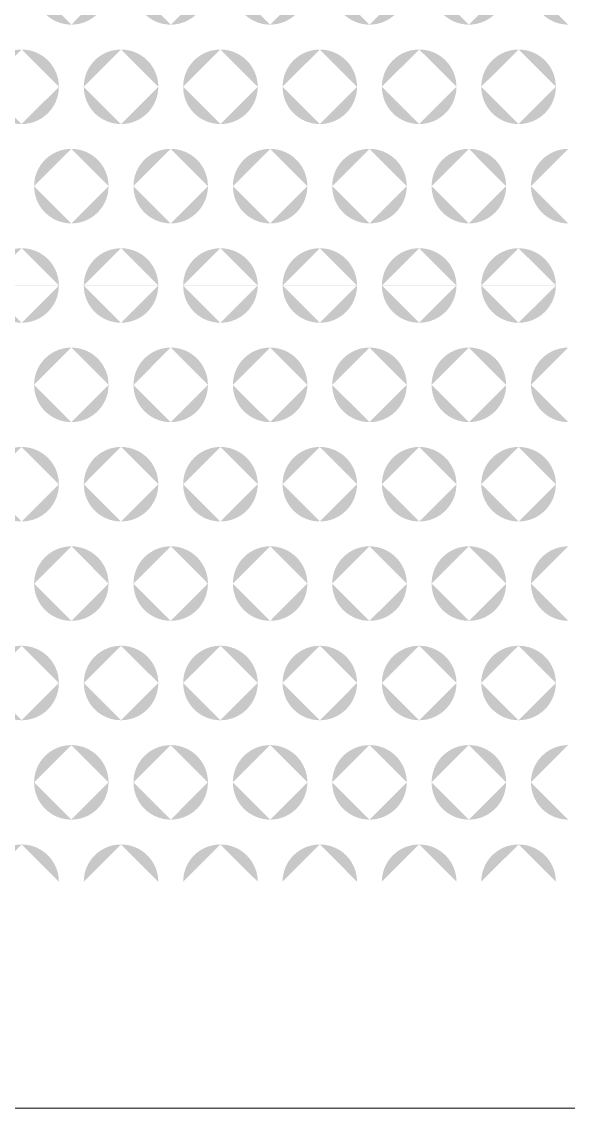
# Model space of a CAD drawing. Header units: millimetres. Extents: x 53 to 536, y 329 to 488.
# Drawn here: x 169.34 to 180.34, y 443.78 to 465.65 of the extents above; entities that cross this region are included whole.
import ezdxf

# ---------------------------------------------------------------- set-up
doc = ezdxf.new("R2010")
doc.units = ezdxf.units.MM
doc.header["$MEASUREMENT"] = 0

msp = doc.modelspace()

# ---------------------------------------------------------------- hatches: boundary and pattern name
at = {"transparency": 33554559}
h = msp.add_hatch(color=256, dxfattribs=at)
h.paths.add_polyline_path([(168.337, 465.595), (168.337, 467.095)], flags=0)
h.paths.add_polyline_path([(169.087, 466.346, 0.414077), (168.337, 467.095)], flags=0)
h.paths.add_polyline_path([(168.337, 465.595, 0.413759), (169.087, 466.346)], flags=0)
h.paths.add_polyline_path([(172.338, 467.095), (172.338, 465.595)], flags=0)
h.paths.add_polyline_path([(171.588, 466.346, 0.413759), (172.338, 465.595)], flags=0)
h.paths.add_polyline_path([(172.338, 467.095, 0.414077), (171.588, 466.346)], flags=0)
h.paths.add_polyline_path([(169.588, 466.346, 0.413977), (170.338, 465.595)], flags=0)
h.paths.add_polyline_path([(170.338, 467.095, 0.414294), (169.588, 466.346)], flags=0)
h.paths.add_polyline_path([(171.087, 466.346, 0.41386), (170.338, 467.095)], flags=0)
h.paths.add_polyline_path([(170.338, 465.595, 0.41354), (171.087, 466.346)], flags=0)
h.paths.add_polyline_path([(170.087, 464.345), (168.588, 464.345)], flags=0)
h.paths.add_polyline_path([(169.337, 465.094, 0.414563), (168.588, 464.345)], flags=0)
h.paths.add_polyline_path([(170.087, 464.345, 0.414563), (169.337, 465.094)], flags=0)
h.paths.add_polyline_path([(172.088, 464.345), (170.588, 464.345)], flags=0)
h.paths.add_polyline_path([(171.337, 465.094, 0.414563), (170.588, 464.345)], flags=0)
h.paths.add_polyline_path([(172.088, 464.345, 0.414779), (171.337, 465.094)], flags=0)
h.paths.add_polyline_path([(168.588, 468.346), (168.588, 468.347), (170.087, 468.347), (170.087, 468.346)], flags=0)
h.paths.add_polyline_path([(169.337, 467.596, 0.414027), (170.087, 468.346)], flags=0)
h.paths.add_polyline_path([(168.588, 468.346, 0.414027), (169.337, 467.596)], flags=0)
h.paths.add_polyline_path([(170.588, 468.346), (170.588, 468.347), (172.088, 468.347), (172.088, 468.346)], flags=0)
h.paths.add_polyline_path([(171.337, 467.596, 0.414244), (172.088, 468.346)], flags=0)
h.paths.add_polyline_path([(170.588, 468.346, 0.414027), (171.337, 467.596)], flags=0)
h = msp.add_hatch(color=256, dxfattribs=at)
h.paths.add_polyline_path([(172.338, 465.595), (172.338, 467.095)], flags=0)
h.paths.add_polyline_path([(173.087, 466.346, 0.414563), (172.338, 467.095)], flags=0)
h.paths.add_polyline_path([(172.338, 465.595, 0.414244), (173.087, 466.346)], flags=0)
h.paths.add_polyline_path([(176.339, 467.095), (176.339, 465.595)], flags=0)
h.paths.add_polyline_path([(175.588, 466.346, 0.413492), (176.339, 465.595)], flags=0)
h.paths.add_polyline_path([(176.339, 467.095, 0.413809), (175.588, 466.346)], flags=0)
h.paths.add_polyline_path([(173.589, 466.346, 0.413759), (174.339, 465.595)], flags=0)
h.paths.add_polyline_path([(174.339, 467.095, 0.414077), (173.589, 466.346)], flags=0)
h.paths.add_polyline_path([(175.088, 466.346, 0.414077), (174.339, 467.095)], flags=0)
h.paths.add_polyline_path([(174.339, 465.595, 0.413759), (175.088, 466.346)], flags=0)
h.paths.add_polyline_path([(174.089, 464.345), (172.588, 464.345)], flags=0)
h.paths.add_polyline_path([(173.338, 465.094, 0.414563), (172.588, 464.345)], flags=0)
h.paths.add_polyline_path([(174.089, 464.345, 0.414026), (173.338, 465.094)], flags=0)
h.paths.add_polyline_path([(176.088, 464.345), (174.589, 464.345)], flags=0)
h.paths.add_polyline_path([(175.339, 465.094, 0.414563), (174.589, 464.345)], flags=0)
h.paths.add_polyline_path([(176.088, 464.345, 0.414563), (175.339, 465.094)], flags=0)
h.paths.add_polyline_path([(172.588, 468.346), (172.588, 468.347), (174.089, 468.347), (174.089, 468.346)], flags=0)
h.paths.add_polyline_path([(173.338, 467.596, 0.413492), (174.089, 468.346)], flags=0)
h.paths.add_polyline_path([(172.588, 468.346, 0.414027), (173.338, 467.596)], flags=0)
h.paths.add_polyline_path([(174.589, 468.346), (174.589, 468.347), (176.088, 468.347), (176.088, 468.346)], flags=0)
h.paths.add_polyline_path([(175.339, 467.596, 0.414027), (176.088, 468.346)], flags=0)
h.paths.add_polyline_path([(174.589, 468.346, 0.414027), (175.339, 467.596)], flags=0)
h = msp.add_hatch(color=256, dxfattribs=at)
h.paths.add_polyline_path([(176.338, 465.595), (176.338, 467.095)], flags=0)
h.paths.add_polyline_path([(177.089, 466.346, 0.414294), (176.338, 467.095)], flags=0)
h.paths.add_polyline_path([(176.338, 465.595, 0.413977), (177.089, 466.346)], flags=0)
h.paths.add_polyline_path([(180.339, 467.095), (180.339, 465.595)], flags=0)
h.paths.add_polyline_path([(179.589, 466.346, 0.413759), (180.339, 465.595)], flags=0)
h.paths.add_polyline_path([(180.339, 467.095, 0.414077), (179.589, 466.346)], flags=0)
h.paths.add_polyline_path([(177.589, 466.346, 0.414244), (178.339, 465.595)], flags=0)
h.paths.add_polyline_path([(178.339, 467.095, 0.414563), (177.589, 466.346)], flags=0)
h.paths.add_polyline_path([(179.089, 466.346, 0.414077), (178.339, 467.095)], flags=0)
h.paths.add_polyline_path([(178.339, 465.595, 0.413759), (179.089, 466.346)], flags=0)
h.paths.add_polyline_path([(178.089, 464.345), (176.588, 464.345)], flags=0)
h.paths.add_polyline_path([(177.339, 465.094, 0.414779), (176.588, 464.345)], flags=0)
h.paths.add_polyline_path([(178.089, 464.345, 0.414078), (177.339, 465.094)], flags=0)
h.paths.add_polyline_path([(180.09, 464.345), (178.588, 464.345)], flags=0)
h.paths.add_polyline_path([(179.339, 465.094, 0.414294), (178.588, 464.345)], flags=0)
h.paths.add_polyline_path([(180.09, 464.345, 0.414294), (179.339, 465.094)], flags=0)
h.paths.add_polyline_path([(176.588, 468.346), (176.588, 468.347), (178.089, 468.347), (178.089, 468.346)], flags=0)
h.paths.add_polyline_path([(177.339, 467.596, 0.413542), (178.089, 468.346)], flags=0)
h.paths.add_polyline_path([(176.588, 468.346, 0.414244), (177.339, 467.596)], flags=0)
h.paths.add_polyline_path([(178.588, 468.346), (178.588, 468.347), (180.09, 468.347), (180.09, 468.346)], flags=0)
h.paths.add_polyline_path([(179.339, 467.596, 0.41376), (180.09, 468.346)], flags=0)
h.paths.add_polyline_path([(178.588, 468.346, 0.41376), (179.339, 467.596)], flags=0)
h = msp.add_hatch(color=256, dxfattribs=at)
h.paths.add_polyline_path([(168.337, 461.593), (168.337, 463.094)], flags=0)
h.paths.add_polyline_path([(169.087, 462.343, 0.414512), (168.337, 463.094)], flags=0)
h.paths.add_polyline_path([(168.337, 461.593, 0.413325), (169.087, 462.343)], flags=0)
h.paths.add_polyline_path([(172.338, 463.094), (172.338, 461.593)], flags=0)
h.paths.add_polyline_path([(171.588, 462.343, 0.413325), (172.338, 461.593)], flags=0)
h.paths.add_polyline_path([(172.338, 463.094, 0.414512), (171.588, 462.343)], flags=0)
h.paths.add_polyline_path([(169.588, 462.343, 0.413542), (170.338, 461.593)], flags=0)
h.paths.add_polyline_path([(170.338, 463.094, 0.414729), (169.588, 462.343)], flags=0)
h.paths.add_polyline_path([(171.087, 462.343, 0.414294), (170.338, 463.094)], flags=0)
h.paths.add_polyline_path([(170.338, 461.593, 0.413107), (171.087, 462.343)], flags=0)
h.paths.add_polyline_path([(170.087, 460.344), (168.588, 460.344)], flags=0)
h.paths.add_polyline_path([(169.337, 461.093, 0.414563), (168.588, 460.344)], flags=0)
h.paths.add_polyline_path([(170.087, 460.344, 0.414563), (169.337, 461.093)], flags=0)
h.paths.add_polyline_path([(172.088, 460.344), (170.588, 460.344)], flags=0)
h.paths.add_polyline_path([(171.337, 461.093, 0.414563), (170.588, 460.344)], flags=0)
h.paths.add_polyline_path([(172.088, 460.344, 0.414779), (171.337, 461.093)], flags=0)
h.paths.add_polyline_path([(168.588, 464.344), (168.588, 464.345), (170.087, 464.345), (170.087, 464.344)], flags=0)
h.paths.add_polyline_path([(169.337, 463.594, 0.41478), (170.087, 464.344)], flags=0)
h.paths.add_polyline_path([(168.588, 464.344, 0.41478), (169.337, 463.594)], flags=0)
h.paths.add_polyline_path([(170.588, 464.344), (170.588, 464.345), (172.088, 464.345), (172.088, 464.344)], flags=0)
h.paths.add_polyline_path([(171.337, 463.594, 0.414997), (172.088, 464.344)], flags=0)
h.paths.add_polyline_path([(170.588, 464.344, 0.41478), (171.337, 463.594)], flags=0)
h = msp.add_hatch(color=256, dxfattribs=at)
h.paths.add_polyline_path([(172.338, 461.593), (172.338, 463.094)], flags=0)
h.paths.add_polyline_path([(173.087, 462.343, 0.414997), (172.338, 463.094)], flags=0)
h.paths.add_polyline_path([(172.338, 461.593, 0.413811), (173.087, 462.343)], flags=0)
h.paths.add_polyline_path([(176.339, 463.094), (176.339, 461.593)], flags=0)
h.paths.add_polyline_path([(175.588, 462.343, 0.413057), (176.339, 461.593)], flags=0)
h.paths.add_polyline_path([(176.339, 463.094, 0.414244), (175.588, 462.343)], flags=0)
h.paths.add_polyline_path([(173.589, 462.343, 0.413325), (174.339, 461.593)], flags=0)
h.paths.add_polyline_path([(174.339, 463.094, 0.414512), (173.589, 462.343)], flags=0)
h.paths.add_polyline_path([(175.088, 462.343, 0.414512), (174.339, 463.094)], flags=0)
h.paths.add_polyline_path([(174.339, 461.593, 0.413325), (175.088, 462.343)], flags=0)
h.paths.add_polyline_path([(174.089, 460.344), (172.588, 460.344)], flags=0)
h.paths.add_polyline_path([(173.338, 461.093, 0.414563), (172.588, 460.344)], flags=0)
h.paths.add_polyline_path([(174.089, 460.344, 0.414026), (173.338, 461.093)], flags=0)
h.paths.add_polyline_path([(176.088, 460.344), (174.589, 460.344)], flags=0)
h.paths.add_polyline_path([(175.339, 461.093, 0.414563), (174.589, 460.344)], flags=0)
h.paths.add_polyline_path([(176.088, 460.344, 0.414563), (175.339, 461.093)], flags=0)
h.paths.add_polyline_path([(172.588, 464.344), (172.588, 464.345), (174.089, 464.345), (174.089, 464.344)], flags=0)
h.paths.add_polyline_path([(173.338, 463.594, 0.414244), (174.089, 464.344)], flags=0)
h.paths.add_polyline_path([(172.588, 464.344, 0.41478), (173.338, 463.594)], flags=0)
h.paths.add_polyline_path([(174.589, 464.344), (174.589, 464.345), (176.088, 464.345), (176.088, 464.344)], flags=0)
h.paths.add_polyline_path([(175.339, 463.594, 0.41478), (176.088, 464.344)], flags=0)
h.paths.add_polyline_path([(174.589, 464.344, 0.41478), (175.339, 463.594)], flags=0)
h = msp.add_hatch(color=256, dxfattribs=at)
h.paths.add_polyline_path([(176.338, 461.593), (176.338, 463.094)], flags=0)
h.paths.add_polyline_path([(177.089, 462.343, 0.414729), (176.338, 463.094)], flags=0)
h.paths.add_polyline_path([(176.338, 461.593, 0.413542), (177.089, 462.343)], flags=0)
h.paths.add_polyline_path([(180.339, 463.094), (180.339, 461.593)], flags=0)
h.paths.add_polyline_path([(179.589, 462.343, 0.413325), (180.339, 461.593)], flags=0)
h.paths.add_polyline_path([(180.339, 463.094, 0.414512), (179.589, 462.343)], flags=0)
h.paths.add_polyline_path([(177.589, 462.343, 0.413811), (178.339, 461.593)], flags=0)
h.paths.add_polyline_path([(178.339, 463.094, 0.414997), (177.589, 462.343)], flags=0)
h.paths.add_polyline_path([(179.089, 462.343, 0.414512), (178.339, 463.094)], flags=0)
h.paths.add_polyline_path([(178.339, 461.593, 0.413325), (179.089, 462.343)], flags=0)
h.paths.add_polyline_path([(178.089, 460.344), (176.588, 460.344)], flags=0)
h.paths.add_polyline_path([(177.339, 461.093, 0.414779), (176.588, 460.344)], flags=0)
h.paths.add_polyline_path([(178.089, 460.344, 0.414078), (177.339, 461.093)], flags=0)
h.paths.add_polyline_path([(180.09, 460.344), (178.588, 460.344)], flags=0)
h.paths.add_polyline_path([(179.339, 461.093, 0.414294), (178.588, 460.344)], flags=0)
h.paths.add_polyline_path([(180.09, 460.344, 0.414294), (179.339, 461.093)], flags=0)
h.paths.add_polyline_path([(176.588, 464.344), (176.588, 464.345), (178.089, 464.345), (178.089, 464.344)], flags=0)
h.paths.add_polyline_path([(177.339, 463.594, 0.414295), (178.089, 464.344)], flags=0)
h.paths.add_polyline_path([(176.588, 464.344, 0.414997), (177.339, 463.594)], flags=0)
h.paths.add_polyline_path([(178.588, 464.344), (178.588, 464.345), (180.09, 464.345), (180.09, 464.344)], flags=0)
h.paths.add_polyline_path([(179.339, 463.594, 0.414512), (180.09, 464.344)], flags=0)
h.paths.add_polyline_path([(178.588, 464.344, 0.414512), (179.339, 463.594)], flags=0)
h = msp.add_hatch(color=256, dxfattribs=at)
h.paths.add_polyline_path([(168.337, 457.592), (168.337, 459.093)], flags=0)
h.paths.add_polyline_path([(169.087, 458.342, 0.414512), (168.337, 459.093)], flags=0)
h.paths.add_polyline_path([(168.337, 457.592, 0.413325), (169.087, 458.342)], flags=0)
h.paths.add_polyline_path([(172.338, 459.093), (172.338, 457.592)], flags=0)
h.paths.add_polyline_path([(171.588, 458.342, 0.413325), (172.338, 457.592)], flags=0)
h.paths.add_polyline_path([(172.338, 459.093, 0.414512), (171.588, 458.342)], flags=0)
h.paths.add_polyline_path([(169.588, 458.342, 0.413542), (170.338, 457.592)], flags=0)
h.paths.add_polyline_path([(170.338, 459.093, 0.414729), (169.588, 458.342)], flags=0)
h.paths.add_polyline_path([(171.087, 458.342, 0.414294), (170.338, 459.093)], flags=0)
h.paths.add_polyline_path([(170.338, 457.592, 0.413107), (171.087, 458.342)], flags=0)
h.paths.add_polyline_path([(170.087, 456.342), (168.588, 456.342)], flags=0)
h.paths.add_polyline_path([(169.337, 457.092, 0.41478), (168.588, 456.342)], flags=0)
h.paths.add_polyline_path([(170.087, 456.342, 0.41478), (169.337, 457.092)], flags=0)
h.paths.add_polyline_path([(172.088, 456.342), (170.588, 456.342)], flags=0)
h.paths.add_polyline_path([(171.337, 457.092, 0.41478), (170.588, 456.342)], flags=0)
h.paths.add_polyline_path([(172.088, 456.342, 0.414997), (171.337, 457.092)], flags=0)
h.paths.add_polyline_path([(168.588, 460.343), (168.588, 460.344), (170.087, 460.344), (170.087, 460.343)], flags=0)
h.paths.add_polyline_path([(169.337, 459.593, 0.41478), (170.087, 460.343)], flags=0)
h.paths.add_polyline_path([(168.588, 460.343, 0.41478), (169.337, 459.593)], flags=0)
h.paths.add_polyline_path([(170.588, 460.343), (170.588, 460.344), (172.088, 460.344), (172.088, 460.343)], flags=0)
h.paths.add_polyline_path([(171.337, 459.593, 0.414997), (172.088, 460.343)], flags=0)
h.paths.add_polyline_path([(170.588, 460.343, 0.41478), (171.337, 459.593)], flags=0)
h = msp.add_hatch(color=256, dxfattribs=at)
h.paths.add_polyline_path([(172.338, 457.592), (172.338, 459.093)], flags=0)
h.paths.add_polyline_path([(173.087, 458.342, 0.414997), (172.338, 459.093)], flags=0)
h.paths.add_polyline_path([(172.338, 457.592, 0.413811), (173.087, 458.342)], flags=0)
h.paths.add_polyline_path([(176.339, 459.093), (176.339, 457.592)], flags=0)
h.paths.add_polyline_path([(175.588, 458.342, 0.413057), (176.339, 457.592)], flags=0)
h.paths.add_polyline_path([(176.339, 459.093, 0.414244), (175.588, 458.342)], flags=0)
h.paths.add_polyline_path([(173.589, 458.342, 0.413325), (174.339, 457.592)], flags=0)
h.paths.add_polyline_path([(174.339, 459.093, 0.414512), (173.589, 458.342)], flags=0)
h.paths.add_polyline_path([(175.088, 458.342, 0.414512), (174.339, 459.093)], flags=0)
h.paths.add_polyline_path([(174.339, 457.592, 0.413325), (175.088, 458.342)], flags=0)
h.paths.add_polyline_path([(174.089, 456.342), (172.588, 456.342)], flags=0)
h.paths.add_polyline_path([(173.338, 457.092, 0.41478), (172.588, 456.342)], flags=0)
h.paths.add_polyline_path([(174.089, 456.342, 0.414244), (173.338, 457.092)], flags=0)
h.paths.add_polyline_path([(176.088, 456.342), (174.589, 456.342)], flags=0)
h.paths.add_polyline_path([(175.339, 457.092, 0.41478), (174.589, 456.342)], flags=0)
h.paths.add_polyline_path([(176.088, 456.342, 0.41478), (175.339, 457.092)], flags=0)
h.paths.add_polyline_path([(172.588, 460.343), (172.588, 460.344), (174.089, 460.344), (174.089, 460.343)], flags=0)
h.paths.add_polyline_path([(173.338, 459.593, 0.414244), (174.089, 460.343)], flags=0)
h.paths.add_polyline_path([(172.588, 460.343, 0.41478), (173.338, 459.593)], flags=0)
h.paths.add_polyline_path([(174.589, 460.343), (174.589, 460.344), (176.088, 460.344), (176.088, 460.343)], flags=0)
h.paths.add_polyline_path([(175.339, 459.593, 0.41478), (176.088, 460.343)], flags=0)
h.paths.add_polyline_path([(174.589, 460.343, 0.41478), (175.339, 459.593)], flags=0)
h = msp.add_hatch(color=256, dxfattribs=at)
h.paths.add_polyline_path([(176.338, 457.592), (176.338, 459.093)], flags=0)
h.paths.add_polyline_path([(177.089, 458.342, 0.414729), (176.338, 459.093)], flags=0)
h.paths.add_polyline_path([(176.338, 457.592, 0.413542), (177.089, 458.342)], flags=0)
h.paths.add_polyline_path([(180.339, 459.093), (180.339, 457.592)], flags=0)
h.paths.add_polyline_path([(179.589, 458.342, 0.413325), (180.339, 457.592)], flags=0)
h.paths.add_polyline_path([(180.339, 459.093, 0.414512), (179.589, 458.342)], flags=0)
h.paths.add_polyline_path([(177.589, 458.342, 0.413811), (178.339, 457.592)], flags=0)
h.paths.add_polyline_path([(178.339, 459.093, 0.414997), (177.589, 458.342)], flags=0)
h.paths.add_polyline_path([(179.089, 458.342, 0.414512), (178.339, 459.093)], flags=0)
h.paths.add_polyline_path([(178.339, 457.592, 0.413325), (179.089, 458.342)], flags=0)
h.paths.add_polyline_path([(178.089, 456.342), (176.588, 456.342)], flags=0)
h.paths.add_polyline_path([(177.339, 457.092, 0.414997), (176.588, 456.342)], flags=0)
h.paths.add_polyline_path([(178.089, 456.342, 0.414295), (177.339, 457.092)], flags=0)
h.paths.add_polyline_path([(180.09, 456.342), (178.588, 456.342)], flags=0)
h.paths.add_polyline_path([(179.339, 457.092, 0.414512), (178.588, 456.342)], flags=0)
h.paths.add_polyline_path([(180.09, 456.342, 0.414512), (179.339, 457.092)], flags=0)
h.paths.add_polyline_path([(176.588, 460.343), (176.588, 460.344), (178.089, 460.344), (178.089, 460.343)], flags=0)
h.paths.add_polyline_path([(177.339, 459.593, 0.414295), (178.089, 460.343)], flags=0)
h.paths.add_polyline_path([(176.588, 460.343, 0.414997), (177.339, 459.593)], flags=0)
h.paths.add_polyline_path([(178.588, 460.343), (178.588, 460.344), (180.09, 460.344), (180.09, 460.343)], flags=0)
h.paths.add_polyline_path([(179.339, 459.593, 0.414512), (180.09, 460.343)], flags=0)
h.paths.add_polyline_path([(178.588, 460.343, 0.414512), (179.339, 459.593)], flags=0)
h = msp.add_hatch(color=256, dxfattribs=at)
h.paths.add_polyline_path([(168.337, 453.591), (168.337, 455.092)], flags=0)
h.paths.add_polyline_path([(169.087, 454.341, 0.414512), (168.337, 455.092)], flags=0)
h.paths.add_polyline_path([(168.337, 453.591, 0.41381), (169.087, 454.341)], flags=0)
h.paths.add_polyline_path([(172.338, 455.092), (172.338, 453.591)], flags=0)
h.paths.add_polyline_path([(171.588, 454.341, 0.41381), (172.338, 453.591)], flags=0)
h.paths.add_polyline_path([(172.338, 455.092, 0.414512), (171.588, 454.341)], flags=0)
h.paths.add_polyline_path([(169.588, 454.341, 0.414027), (170.338, 453.591)], flags=0)
h.paths.add_polyline_path([(170.338, 455.092, 0.414729), (169.588, 454.341)], flags=0)
h.paths.add_polyline_path([(171.087, 454.341, 0.414294), (170.338, 455.092)], flags=0)
h.paths.add_polyline_path([(170.338, 453.591, 0.413592), (171.087, 454.341)], flags=0)
h.paths.add_polyline_path([(170.087, 452.341), (168.588, 452.341)], flags=0)
h.paths.add_polyline_path([(169.337, 453.09, 0.41478), (168.588, 452.341)], flags=0)
h.paths.add_polyline_path([(170.087, 452.341, 0.41478), (169.337, 453.09)], flags=0)
h.paths.add_polyline_path([(172.088, 452.341), (170.588, 452.341)], flags=0)
h.paths.add_polyline_path([(171.337, 453.09, 0.41478), (170.588, 452.341)], flags=0)
h.paths.add_polyline_path([(172.088, 452.341, 0.414997), (171.337, 453.09)], flags=0)
h.paths.add_polyline_path([(168.588, 456.342), (170.087, 456.342)], flags=0)
h.paths.add_polyline_path([(169.337, 455.592, 0.41478), (170.087, 456.342)], flags=0)
h.paths.add_polyline_path([(168.588, 456.342, 0.41478), (169.337, 455.592)], flags=0)
h.paths.add_polyline_path([(170.588, 456.342), (172.088, 456.342)], flags=0)
h.paths.add_polyline_path([(171.337, 455.592, 0.414997), (172.088, 456.342)], flags=0)
h.paths.add_polyline_path([(170.588, 456.342, 0.41478), (171.337, 455.592)], flags=0)
h = msp.add_hatch(color=256, dxfattribs=at)
h.paths.add_polyline_path([(172.338, 453.591), (172.338, 455.092)], flags=0)
h.paths.add_polyline_path([(173.087, 454.341, 0.414997), (172.338, 455.092)], flags=0)
h.paths.add_polyline_path([(172.338, 453.591, 0.414295), (173.087, 454.341)], flags=0)
h.paths.add_polyline_path([(176.339, 455.092), (176.339, 453.591)], flags=0)
h.paths.add_polyline_path([(175.588, 454.341, 0.413542), (176.339, 453.591)], flags=0)
h.paths.add_polyline_path([(176.339, 455.092, 0.414244), (175.588, 454.341)], flags=0)
h.paths.add_polyline_path([(173.589, 454.341, 0.41381), (174.339, 453.591)], flags=0)
h.paths.add_polyline_path([(174.339, 455.092, 0.414512), (173.589, 454.341)], flags=0)
h.paths.add_polyline_path([(175.088, 454.341, 0.414512), (174.339, 455.092)], flags=0)
h.paths.add_polyline_path([(174.339, 453.591, 0.41381), (175.088, 454.341)], flags=0)
h.paths.add_polyline_path([(174.089, 452.341), (172.588, 452.341)], flags=0)
h.paths.add_polyline_path([(173.338, 453.09, 0.41478), (172.588, 452.341)], flags=0)
h.paths.add_polyline_path([(174.089, 452.341, 0.414244), (173.338, 453.09)], flags=0)
h.paths.add_polyline_path([(176.088, 452.341), (174.589, 452.341)], flags=0)
h.paths.add_polyline_path([(175.339, 453.09, 0.41478), (174.589, 452.341)], flags=0)
h.paths.add_polyline_path([(176.088, 452.341, 0.41478), (175.339, 453.09)], flags=0)
h.paths.add_polyline_path([(172.588, 456.342), (174.089, 456.342)], flags=0)
h.paths.add_polyline_path([(173.338, 455.592, 0.414244), (174.089, 456.342)], flags=0)
h.paths.add_polyline_path([(172.588, 456.342, 0.41478), (173.338, 455.592)], flags=0)
h.paths.add_polyline_path([(174.589, 456.342), (176.088, 456.342)], flags=0)
h.paths.add_polyline_path([(175.339, 455.592, 0.41478), (176.088, 456.342)], flags=0)
h.paths.add_polyline_path([(174.589, 456.342, 0.41478), (175.339, 455.592)], flags=0)
h = msp.add_hatch(color=256, dxfattribs=at)
h.paths.add_polyline_path([(176.338, 453.591), (176.338, 455.092)], flags=0)
h.paths.add_polyline_path([(177.089, 454.341, 0.414729), (176.338, 455.092)], flags=0)
h.paths.add_polyline_path([(176.338, 453.591, 0.414027), (177.089, 454.341)], flags=0)
h.paths.add_polyline_path([(180.339, 455.092), (180.339, 453.591)], flags=0)
h.paths.add_polyline_path([(179.589, 454.341, 0.41381), (180.339, 453.591)], flags=0)
h.paths.add_polyline_path([(180.339, 455.092, 0.414512), (179.589, 454.341)], flags=0)
h.paths.add_polyline_path([(177.589, 454.341, 0.414295), (178.339, 453.591)], flags=0)
h.paths.add_polyline_path([(178.339, 455.092, 0.414997), (177.589, 454.341)], flags=0)
h.paths.add_polyline_path([(179.089, 454.341, 0.414512), (178.339, 455.092)], flags=0)
h.paths.add_polyline_path([(178.339, 453.591, 0.41381), (179.089, 454.341)], flags=0)
h.paths.add_polyline_path([(178.089, 452.341), (176.588, 452.341)], flags=0)
h.paths.add_polyline_path([(177.339, 453.09, 0.414997), (176.588, 452.341)], flags=0)
h.paths.add_polyline_path([(178.089, 452.341, 0.414295), (177.339, 453.09)], flags=0)
h.paths.add_polyline_path([(180.09, 452.341), (178.588, 452.341)], flags=0)
h.paths.add_polyline_path([(179.339, 453.09, 0.414512), (178.588, 452.341)], flags=0)
h.paths.add_polyline_path([(180.09, 452.341, 0.414512), (179.339, 453.09)], flags=0)
h.paths.add_polyline_path([(176.588, 456.342), (178.089, 456.342)], flags=0)
h.paths.add_polyline_path([(177.339, 455.592, 0.414295), (178.089, 456.342)], flags=0)
h.paths.add_polyline_path([(176.588, 456.342, 0.414997), (177.339, 455.592)], flags=0)
h.paths.add_polyline_path([(178.588, 456.342), (180.09, 456.342)], flags=0)
h.paths.add_polyline_path([(179.339, 455.592, 0.414512), (180.09, 456.342)], flags=0)
h.paths.add_polyline_path([(178.588, 456.342, 0.414512), (179.339, 455.592)], flags=0)
h = msp.add_hatch(color=256, dxfattribs=at)
h.paths.add_polyline_path([(168.337, 449.589), (168.337, 451.09)], flags=0)
h.paths.add_polyline_path([(169.087, 450.34, 0.414512), (168.337, 451.09)], flags=0)
h.paths.add_polyline_path([(168.337, 449.589, 0.413542), (169.087, 450.34)], flags=0)
h.paths.add_polyline_path([(172.338, 451.09), (172.338, 449.589)], flags=0)
h.paths.add_polyline_path([(171.588, 450.34, 0.413542), (172.338, 449.589)], flags=0)
h.paths.add_polyline_path([(172.338, 451.09, 0.414512), (171.588, 450.34)], flags=0)
h.paths.add_polyline_path([(169.588, 450.34, 0.41376), (170.338, 449.589)], flags=0)
h.paths.add_polyline_path([(170.338, 451.09, 0.414729), (169.588, 450.34)], flags=0)
h.paths.add_polyline_path([(171.087, 450.34, 0.414294), (170.338, 451.09)], flags=0)
h.paths.add_polyline_path([(170.338, 449.589, 0.413324), (171.087, 450.34)], flags=0)
h.paths.add_polyline_path([(170.087, 448.339), (168.588, 448.339)], flags=0)
h.paths.add_polyline_path([(169.337, 449.089, 0.414295), (168.588, 448.339)], flags=0)
h.paths.add_polyline_path([(170.087, 448.339, 0.414295), (169.337, 449.089)], flags=0)
h.paths.add_polyline_path([(172.088, 448.339), (170.588, 448.339)], flags=0)
h.paths.add_polyline_path([(171.337, 449.089, 0.414295), (170.588, 448.339)], flags=0)
h.paths.add_polyline_path([(172.088, 448.339, 0.414512), (171.337, 449.089)], flags=0)
h.paths.add_polyline_path([(168.588, 452.341), (170.087, 452.341)], flags=0)
h.paths.add_polyline_path([(169.337, 451.59, 0.414512), (170.087, 452.341)], flags=0)
h.paths.add_polyline_path([(168.588, 452.341, 0.414512), (169.337, 451.59)], flags=0)
h.paths.add_polyline_path([(170.588, 452.341), (172.088, 452.341)], flags=0)
h.paths.add_polyline_path([(171.337, 451.59, 0.414729), (172.088, 452.341)], flags=0)
h.paths.add_polyline_path([(170.588, 452.341, 0.414512), (171.337, 451.59)], flags=0)
h = msp.add_hatch(color=256, dxfattribs=at)
h.paths.add_polyline_path([(172.338, 449.589), (172.338, 451.09)], flags=0)
h.paths.add_polyline_path([(173.087, 450.34, 0.414997), (172.338, 451.09)], flags=0)
h.paths.add_polyline_path([(172.338, 449.589, 0.414028), (173.087, 450.34)], flags=0)
h.paths.add_polyline_path([(176.339, 451.09), (176.339, 449.589)], flags=0)
h.paths.add_polyline_path([(175.588, 450.34, 0.413275), (176.339, 449.589)], flags=0)
h.paths.add_polyline_path([(176.339, 451.09, 0.414244), (175.588, 450.34)], flags=0)
h.paths.add_polyline_path([(173.589, 450.34, 0.413542), (174.339, 449.589)], flags=0)
h.paths.add_polyline_path([(174.339, 451.09, 0.414512), (173.589, 450.34)], flags=0)
h.paths.add_polyline_path([(175.088, 450.34, 0.414512), (174.339, 451.09)], flags=0)
h.paths.add_polyline_path([(174.339, 449.589, 0.413542), (175.088, 450.34)], flags=0)
h.paths.add_polyline_path([(174.089, 448.339), (172.588, 448.339)], flags=0)
h.paths.add_polyline_path([(173.338, 449.089, 0.414295), (172.588, 448.339)], flags=0)
h.paths.add_polyline_path([(174.089, 448.339, 0.413759), (173.338, 449.089)], flags=0)
h.paths.add_polyline_path([(176.088, 448.339), (174.589, 448.339)], flags=0)
h.paths.add_polyline_path([(175.339, 449.089, 0.414295), (174.589, 448.339)], flags=0)
h.paths.add_polyline_path([(176.088, 448.339, 0.414295), (175.339, 449.089)], flags=0)
h.paths.add_polyline_path([(172.588, 452.341), (174.089, 452.341)], flags=0)
h.paths.add_polyline_path([(173.338, 451.59, 0.413977), (174.089, 452.341)], flags=0)
h.paths.add_polyline_path([(172.588, 452.341, 0.414512), (173.338, 451.59)], flags=0)
h.paths.add_polyline_path([(174.589, 452.341), (176.088, 452.341)], flags=0)
h.paths.add_polyline_path([(175.339, 451.59, 0.414512), (176.088, 452.341)], flags=0)
h.paths.add_polyline_path([(174.589, 452.341, 0.414512), (175.339, 451.59)], flags=0)
h = msp.add_hatch(color=256, dxfattribs=at)
h.paths.add_polyline_path([(176.338, 449.589), (176.338, 451.09)], flags=0)
h.paths.add_polyline_path([(177.089, 450.34, 0.414729), (176.338, 451.09)], flags=0)
h.paths.add_polyline_path([(176.338, 449.589, 0.41376), (177.089, 450.34)], flags=0)
h.paths.add_polyline_path([(180.339, 451.09), (180.339, 449.589)], flags=0)
h.paths.add_polyline_path([(179.589, 450.34, 0.413542), (180.339, 449.589)], flags=0)
h.paths.add_polyline_path([(180.339, 451.09, 0.414512), (179.589, 450.34)], flags=0)
h.paths.add_polyline_path([(177.589, 450.34, 0.414028), (178.339, 449.589)], flags=0)
h.paths.add_polyline_path([(178.339, 451.09, 0.414997), (177.589, 450.34)], flags=0)
h.paths.add_polyline_path([(179.089, 450.34, 0.414512), (178.339, 451.09)], flags=0)
h.paths.add_polyline_path([(178.339, 449.589, 0.413542), (179.089, 450.34)], flags=0)
h.paths.add_polyline_path([(178.089, 448.339), (176.588, 448.339)], flags=0)
h.paths.add_polyline_path([(177.339, 449.089, 0.414512), (176.588, 448.339)], flags=0)
h.paths.add_polyline_path([(178.089, 448.339, 0.41381), (177.339, 449.089)], flags=0)
h.paths.add_polyline_path([(180.09, 448.339), (178.588, 448.339)], flags=0)
h.paths.add_polyline_path([(179.339, 449.089, 0.414027), (178.588, 448.339)], flags=0)
h.paths.add_polyline_path([(180.09, 448.339, 0.414027), (179.339, 449.089)], flags=0)
h.paths.add_polyline_path([(176.588, 452.341), (178.089, 452.341)], flags=0)
h.paths.add_polyline_path([(177.339, 451.59, 0.414027), (178.089, 452.341)], flags=0)
h.paths.add_polyline_path([(176.588, 452.341, 0.414729), (177.339, 451.59)], flags=0)
h.paths.add_polyline_path([(178.588, 452.341), (180.09, 452.341)], flags=0)
h.paths.add_polyline_path([(179.339, 451.59, 0.414244), (180.09, 452.341)], flags=0)
h.paths.add_polyline_path([(178.588, 452.341, 0.414244), (179.339, 451.59)], flags=0)

# ---------------------------------------------------------------- linework, layer by layer
at = {"lineweight": 9}
msp.add_lwpolyline([(510.817, 443.778), (75.767, 443.778), (75.767, 487.53), (510.817, 487.53)], close=True, dxfattribs=at)

doc.saveas('drawing.dxf')
